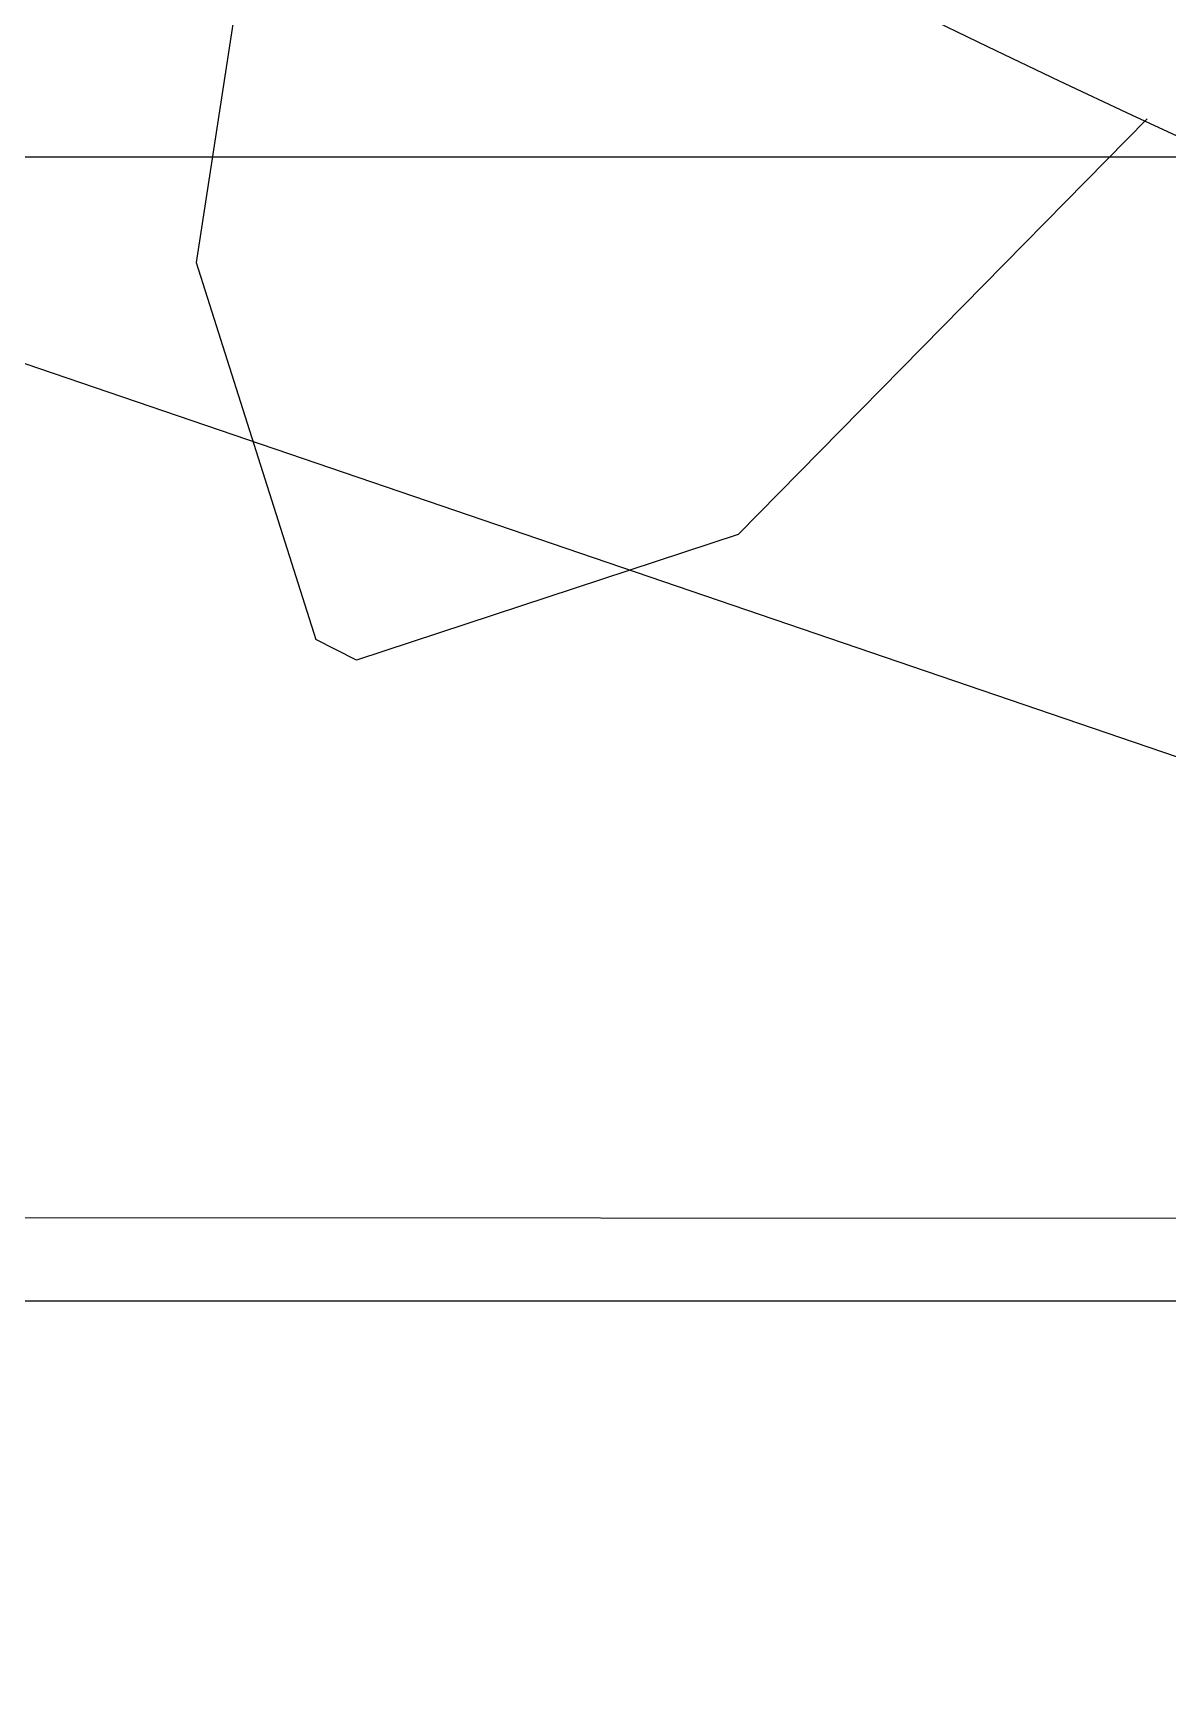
# Model space of a CAD drawing. Extents: x -381 to 213, y -63 to 250.
# Drawn here: x -34.16 to -28.76, y -29.51 to -21.58 of the extents above; entities that cross this region are included whole.
import ezdxf

# ---------------------------------------------------------------- set-up
doc = ezdxf.new("R2010")
doc.units = 0
doc.header["$MEASUREMENT"] = 0
doc.linetypes.add('K5LT65535', pattern=[0])
doc.linetypes.add('K5LT_BASIC', pattern=[0])
doc.layers.add('Системный слой', color=7, linetype='Continuous')

# ---------------------------------------------------------------- blocks, each defined once
blk = doc.blocks.new('*U')
at = {"layer": 'Системный слой', "color": 5, "linetype": 'K5LT_BASIC'}
for p, q in [((-41.5049, -22.1694), (43.4951, -22.1694)), ((43.4954, -22.1698), (-41.5046, -22.1698)), ((-41.5046, -27.6109), (43.4954, -27.6109)), ((63.8963, -53.3043), (63.7029, -53.2061)), ((63.8963, -53.3043), (63.7029, -53.2061))]:
    blk.add_line(p, q, dxfattribs=at)
for points in [[(63.558, -48.6474), (63.1335, -51.4123), (63.7029, -53.2061)], [(63.558, -48.6474), (63.1335, -51.4123), (63.7029, -53.2061)], [(67.6604, -50.7285), (65.7141, -52.7055), (63.8963, -53.3043)], [(67.6604, -50.7285), (65.7141, -52.7055), (63.8963, -53.3043)]]:
    blk.add_lwpolyline(points, dxfattribs=at)
blk = doc.blocks.new('*F')
at = {"layer": 'Системный слой', "color": 5, "linetype": 'K5LT65535'}
blk.add_lwpolyline([(61.3105, -34.1658), (-32.3451, -34.1205), (-47.0824, -29.0939), (-58.6618, -6.9879), (-60.9585, -2.4901), (-65.0735, -0.3848), (-75.9829, 2.1034), (-86.6053, 2.1034), (-95.8879, 2.1034), (-104.0222, -0.3848), (-108.9984, -5.361), (-114.2618, -13.6867), (-130.2432, -13.6867), (-130.2432, 12.1516), (-51.5802, 12.1516), (-42.0105, -15.9834), (-39.4266, -18.5672), (-35.8858, -20.3855), (-31.8666, -21.5338), (54.835, -21.5338), (57.0839, -19.2849), (57.0839, 15.6923), (64.5961, 15.6923), (64.6218, 7.6219)], dxfattribs=at)
at = {"layer": 'Системный слой', "color": 5, "linetype": 'K5LT_BASIC'}
for centre, radius in [((94.0125, 5.9815), 62.5341), ((94.0125, 5.9815), 62.5341), ((-21.5361, -16.1105), 19.5), ((-21.5361, -16.1105), 18.3)]:
    blk.add_circle(centre, radius, dxfattribs=at)
at = {"layer": 'Системный слой'}
blk.add_blockref('*U', (0, 0), dxfattribs=at)
blk.add_blockref('*U', (0, 0), dxfattribs=at)
blk.add_blockref('*U', (0, 0), dxfattribs=at)
blk.add_blockref('*U', (0, 0), dxfattribs=at)
blk.add_blockref('*U', (0, 0), dxfattribs=at)
blk.add_blockref('*U', (0, 0), dxfattribs=at)
blk.add_blockref('*U', (0, 0), dxfattribs=at)
blk.add_blockref('*U', (0, 0), dxfattribs=at)
blk.add_blockref('*U', (0, 0), dxfattribs=at)
blk.add_blockref('*U', (0, 0), dxfattribs=at)
blk.add_blockref('*U', (0, 0), dxfattribs=at)
blk.add_blockref('*U', (0, 0), dxfattribs=at)
blk.add_blockref('*U', (0, 0), dxfattribs=at)
blk.add_blockref('*U', (0, 0), dxfattribs=at)
blk.add_blockref('*U', (0, 0), dxfattribs=at)
blk.add_blockref('*U', (0, 0), dxfattribs=at)
blk.add_blockref('*U', (0, 0), dxfattribs=at)
blk.add_blockref('*U', (0, 0), dxfattribs=at)
blk.add_blockref('*U', (0, 0), dxfattribs=at)
blk.add_blockref('*U', (0, 0), dxfattribs=at)
blk.add_blockref('*U', (0, 0), dxfattribs=at)
blk.add_blockref('*U', (0, 0), dxfattribs=at)
blk.add_blockref('*U', (0, 0), dxfattribs=at)
blk.add_blockref('*U', (0, 0), dxfattribs=at)
blk.add_blockref('*U', (0, 0), dxfattribs=at)
blk.add_blockref('*U', (0, 0), dxfattribs=at)
blk.add_blockref('*U', (0, 0), dxfattribs=at)
blk.add_blockref('*U', (0, 0), dxfattribs=at)
blk.add_blockref('*U', (0, 0), dxfattribs=at)
blk.add_blockref('*U', (0, 0), dxfattribs=at)
blk.add_blockref('*U', (0, 0), dxfattribs=at)
blk.add_blockref('*U', (0, 0), dxfattribs=at)
blk.add_blockref('*U', (0, 0), dxfattribs=at)
blk.add_blockref('*U', (0, 0), dxfattribs=at)
blk.add_blockref('*U', (0, 0), dxfattribs=at)
blk.add_blockref('*U', (0, 0), dxfattribs=at)
blk.add_blockref('*U', (0, 0), dxfattribs=at)
blk.add_blockref('*U', (0, 0), dxfattribs=at)
blk.add_blockref('*U', (0, 0), dxfattribs=at)
blk.add_blockref('*U', (0, 0), dxfattribs=at)
blk.add_blockref('*U', (0, 0), dxfattribs=at)
blk.add_blockref('*U', (0, 0), dxfattribs=at)
blk.add_blockref('*U', (0, 0), dxfattribs=at)
blk.add_blockref('*U', (0, 0), dxfattribs=at)
blk.add_blockref('*U', (0, 0), dxfattribs=at)
blk.add_blockref('*U', (0, 0), dxfattribs=at)
blk.add_blockref('*U', (0, 0), dxfattribs=at)
blk.add_blockref('*U', (0, 0), dxfattribs=at)
blk.add_blockref('*U', (0, 0), dxfattribs=at)
blk.add_blockref('*U', (0, 0), dxfattribs=at)
blk.add_blockref('*U', (0, 0), dxfattribs=at)
blk.add_blockref('*U', (0, 0), dxfattribs=at)
blk.add_blockref('*U', (0, 0), dxfattribs=at)
blk.add_blockref('*U', (0, 0), dxfattribs=at)
blk.add_blockref('*U', (0, 0), dxfattribs=at)
blk.add_blockref('*U', (0, 0), dxfattribs=at)
blk.add_blockref('*U', (0, 0), dxfattribs=at)
blk.add_blockref('*U', (0, 0), dxfattribs=at)
blk.add_blockref('*U', (0, 0), dxfattribs=at)
blk.add_blockref('*U', (0, 0), dxfattribs=at)
blk.add_blockref('*U', (0, 0), dxfattribs=at)
blk.add_blockref('*U', (0, 0), dxfattribs=at)
blk.add_blockref('*U', (0, 0), dxfattribs=at)
blk.add_blockref('*U', (0, 0), dxfattribs=at)
blk.add_blockref('*U', (0, 0), dxfattribs=at)
blk.add_blockref('*U', (0, 0), dxfattribs=at)
blk.add_blockref('*U', (0, 0), dxfattribs=at)
blk.add_blockref('*U', (0, 0), dxfattribs=at)
blk.add_blockref('*U', (0, 0), dxfattribs=at)
blk.add_blockref('*U', (0, 0), dxfattribs=at)
blk.add_blockref('*U', (0, 0), dxfattribs=at)
blk.add_blockref('*U', (0, 0), dxfattribs=at)
blk.add_blockref('*U', (0, 0), dxfattribs=at)
blk.add_blockref('*U', (0, 0), dxfattribs=at)
blk.add_blockref('*U', (0, 0), dxfattribs=at)
blk.add_blockref('*U', (0, 0), dxfattribs=at)
blk.add_blockref('*U', (0, 0), dxfattribs=at)
blk.add_blockref('*U', (0, 0), dxfattribs=at)
blk.add_blockref('*U', (0, 0), dxfattribs=at)
blk.add_blockref('*U', (0, 0), dxfattribs=at)
blk.add_blockref('*U', (0, 0), dxfattribs=at)
blk.add_blockref('*U', (0, 0), dxfattribs=at)
blk.add_blockref('*U', (0, 0), dxfattribs=at)
blk.add_blockref('*U', (0, 0), dxfattribs=at)
blk.add_blockref('*U', (0, 0), dxfattribs=at)
blk.add_blockref('*U', (0, 0), dxfattribs=at)
blk.add_blockref('*U', (0, 0), dxfattribs=at)
blk.add_blockref('*U', (0, 0), dxfattribs=at)
blk.add_blockref('*U', (0, 0), dxfattribs=at)
blk.add_blockref('*U', (0, 0), dxfattribs=at)
blk.add_blockref('*U', (0, 0), dxfattribs=at)
blk.add_blockref('*U', (0, 0), dxfattribs=at)
blk.add_blockref('*U', (0, 0), dxfattribs=at)
blk.add_blockref('*U', (0, 0), dxfattribs=at)
blk.add_blockref('*U', (0, 0), dxfattribs=at)
blk.add_blockref('*U', (0, 0), dxfattribs=at)
blk.add_blockref('*U', (0, 0), dxfattribs=at)
blk.add_blockref('*U', (0, 0), dxfattribs=at)
blk.add_blockref('*U', (0, 0), dxfattribs=at)
blk.add_blockref('*U', (0, 0), dxfattribs=at)
blk.add_blockref('*U', (0, 0), dxfattribs=at)
blk.add_blockref('*U', (0, 0), dxfattribs=at)
blk.add_blockref('*U', (0, 0), dxfattribs=at)
blk.add_blockref('*U', (0, 0), dxfattribs=at)
blk.add_blockref('*U', (0, 0), dxfattribs=at)
blk.add_blockref('*U', (0, 0), dxfattribs=at)
blk.add_blockref('*U', (0, 0), dxfattribs=at)
blk.add_blockref('*U', (0, 0), dxfattribs=at)
blk.add_blockref('*U', (0, 0), dxfattribs=at)
blk.add_blockref('*U', (0, 0), dxfattribs=at)
blk.add_blockref('*U', (0, 0), dxfattribs=at)
blk.add_blockref('*U', (0, 0), dxfattribs=at)
blk.add_blockref('*U', (0, 0), dxfattribs=at)
blk.add_blockref('*U', (0, 0), dxfattribs=at)
blk.add_blockref('*U', (0, 0), dxfattribs=at)
blk.add_blockref('*U', (0, 0), dxfattribs=at)
blk.add_blockref('*U', (0, 0), dxfattribs=at)
blk.add_blockref('*U', (0, 0), dxfattribs=at)
blk.add_blockref('*U', (0, 0), dxfattribs=at)
blk.add_blockref('*U', (0, 0), dxfattribs=at)
blk.add_blockref('*U', (0, 0), dxfattribs=at)
blk.add_blockref('*U', (0, 0), dxfattribs=at)
blk.add_blockref('*U', (0, 0), dxfattribs=at)
blk.add_blockref('*U', (0, 0), dxfattribs=at)
blk.add_blockref('*U', (0, 0), dxfattribs=at)
blk.add_blockref('*U', (0, 0), dxfattribs=at)
blk.add_blockref('*U', (0, 0), dxfattribs=at)
blk.add_blockref('*U', (0, 0), dxfattribs=at)
blk.add_blockref('*U', (0, 0), dxfattribs=at)
blk.add_blockref('*U', (0, 0), dxfattribs=at)
blk.add_blockref('*U', (0, 0), dxfattribs=at)
blk.add_blockref('*U', (0, 0), dxfattribs=at)
blk.add_blockref('*U', (0, 0), dxfattribs=at)
blk.add_blockref('*U', (0, 0), dxfattribs=at)
blk.add_blockref('*U', (0, 0), dxfattribs=at)
blk.add_blockref('*U', (0, 0), dxfattribs=at)
blk.add_blockref('*U', (0, 0), dxfattribs=at)
blk.add_blockref('*U', (0, 0), dxfattribs=at)
blk.add_blockref('*U', (0, 0), dxfattribs=at)
blk.add_blockref('*U', (0, 0), dxfattribs=at)
blk.add_blockref('*U', (0, 0), dxfattribs=at)
blk.add_blockref('*U', (0, 0), dxfattribs=at)
blk.add_blockref('*U', (0, 0), dxfattribs=at)
blk.add_blockref('*U', (0, 0), dxfattribs=at)
blk.add_blockref('*U', (0, 0), dxfattribs=at)
blk.add_blockref('*U', (0, 0), dxfattribs=at)
blk.add_blockref('*U', (0, 0), dxfattribs=at)
blk.add_blockref('*U', (0, 0), dxfattribs=at)
blk.add_blockref('*U', (0, 0), dxfattribs=at)
blk.add_blockref('*U', (0, 0), dxfattribs=at)
blk.add_blockref('*U', (0, 0), dxfattribs=at)
blk.add_blockref('*U', (0, 0), dxfattribs=at)
blk.add_blockref('*U', (0, 0), dxfattribs=at)
blk.add_blockref('*U', (0, 0), dxfattribs=at)
blk.add_blockref('*U', (0, 0), dxfattribs=at)
blk.add_blockref('*U', (0, 0), dxfattribs=at)
blk.add_blockref('*U', (0, 0), dxfattribs=at)
blk.add_blockref('*U', (0, 0), dxfattribs=at)
blk.add_blockref('*U', (0, 0), dxfattribs=at)
blk.add_blockref('*U', (0, 0), dxfattribs=at)
blk.add_blockref('*U', (0, 0), dxfattribs=at)
blk.add_blockref('*U', (0, 0), dxfattribs=at)
blk.add_blockref('*U', (0, 0), dxfattribs=at)
blk.add_blockref('*U', (0, 0), dxfattribs=at)
blk.add_blockref('*U', (0, 0), dxfattribs=at)
blk.add_blockref('*U', (0, 0), dxfattribs=at)
blk.add_blockref('*U', (0, 0), dxfattribs=at)
blk.add_blockref('*U', (0, 0), dxfattribs=at)
blk.add_blockref('*U', (0, 0), dxfattribs=at)
blk.add_blockref('*U', (0, 0), dxfattribs=at)
blk.add_blockref('*U', (0, 0), dxfattribs=at)
blk.add_blockref('*U', (0, 0), dxfattribs=at)
blk.add_blockref('*U', (0, 0), dxfattribs=at)
blk.add_blockref('*U', (0, 0), dxfattribs=at)
blk.add_blockref('*U', (0, 0), dxfattribs=at)
blk.add_blockref('*U', (0, 0), dxfattribs=at)
blk.add_blockref('*U', (0, 0), dxfattribs=at)
blk.add_blockref('*U', (0, 0), dxfattribs=at)
blk.add_blockref('*U', (0, 0), dxfattribs=at)
blk.add_blockref('*U', (0, 0), dxfattribs=at)
blk.add_blockref('*U', (0, 0), dxfattribs=at)
blk.add_blockref('*U', (0, 0), dxfattribs=at)
blk.add_blockref('*U', (0, 0), dxfattribs=at)
blk.add_blockref('*U', (0, 0), dxfattribs=at)
blk.add_blockref('*U', (0, 0), dxfattribs=at)
blk.add_blockref('*U', (0, 0), dxfattribs=at)
blk.add_blockref('*U', (0, 0), dxfattribs=at)
blk.add_blockref('*U', (0, 0), dxfattribs=at)
blk.add_blockref('*U', (0, 0), dxfattribs=at)
blk.add_blockref('*U', (0, 0), dxfattribs=at)
blk.add_blockref('*U', (0, 0), dxfattribs=at)
blk.add_blockref('*U', (0, 0), dxfattribs=at)
blk.add_blockref('*U', (0, 0), dxfattribs=at)
blk.add_blockref('*U', (0, 0), dxfattribs=at)
blk.add_blockref('*U', (0, 0), dxfattribs=at)
blk.add_blockref('*U', (0, 0), dxfattribs=at)
blk.add_blockref('*U', (0, 0), dxfattribs=at)
blk.add_blockref('*U', (0, 0), dxfattribs=at)
blk.add_blockref('*U', (0, 0), dxfattribs=at)
blk.add_blockref('*U', (0, 0), dxfattribs=at)
blk.add_blockref('*U', (0, 0), dxfattribs=at)
blk.add_blockref('*U', (0, 0), dxfattribs=at)
blk.add_blockref('*U', (0, 0), dxfattribs=at)
blk.add_blockref('*U', (0, 0), dxfattribs=at)
blk.add_blockref('*U', (0, 0), dxfattribs=at)
blk.add_blockref('*U', (0, 0), dxfattribs=at)
blk.add_blockref('*U', (0, 0), dxfattribs=at)

msp = doc.modelspace()

# ---------------------------------------------------------------- block references
at = {"layer": 'Системный слой'}
for name, p in [('*F', (-96.5151, 28.7405)), ('*F', (-63.9267, 6.9347)), ('*F', (10.9271, 6.6087)), ('*U', (0, 0)), ('*U', (0, 0)), ('*U', (0, 0)), ('*U', (0, 0)), ('*U', (0, 0)), ('*U', (0, 0)), ('*U', (0, 0)), ('*U', (0, 0)), ('*U', (0, 0)), ('*U', (0, 0)), ('*U', (0, 0)), ('*U', (0, 0)), ('*U', (0, 0)), ('*U', (0, 0))]:
    msp.add_blockref(name, p, dxfattribs=at)

doc.saveas('drawing.dxf')
